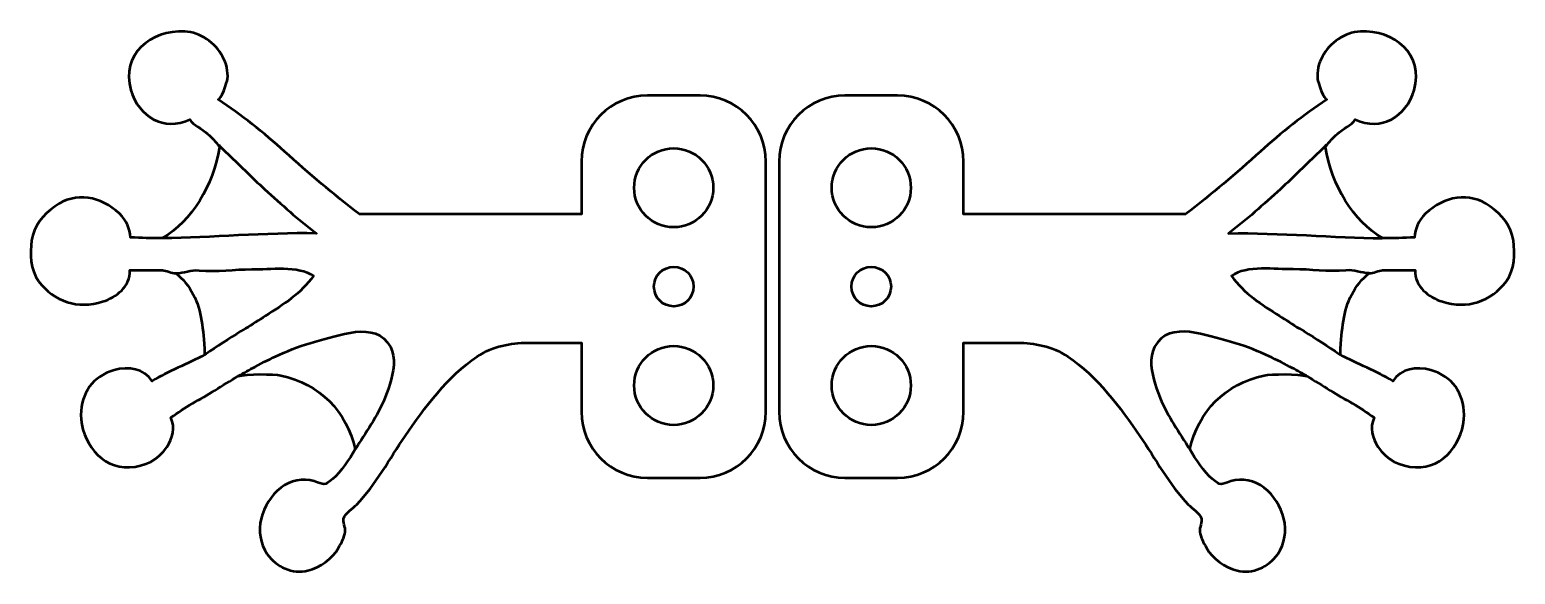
# Model space of a CAD drawing. Header units: centimetres. Extents: x -4.4 to 6.9, y -0.9 to 3.2.
import ezdxf

# ---------------------------------------------------------------- set-up
doc = ezdxf.new("R2010")
doc.units = ezdxf.units.CM
doc.header["$MEASUREMENT"] = 0
doc.layers.add('Layer 1', color=7, linetype='Continuous')

msp = doc.modelspace()

# ---------------------------------------------------------------- linework, layer by layer
at = {"layer": 'Layer 1', "lineweight": 53}
for centre, major_axis in [((0.5, 2), (0, 0.3)), ((0.5, 2), (0, 0.3)), ((2, 2), (0, 0.3)), ((2, 2), (0, 0.3)), ((0.5, 1.25), (0, 0.15)), ((2, 1.25), (0, 0.15)), ((0.5, 0.5), (0, 0.3)), ((0.5, 0.5), (0, 0.3)), ((2, 0.5), (0, 0.3)), ((2, 0.5), (0, 0.3))]:
    msp.add_ellipse(centre, major_axis=major_axis, ratio=1, dxfattribs=at)
for points in [[(-0.2, 0.3), (-0.2, 0.3), (-0.2, 0.82453), (-0.2, 0.82453), (-0.2, 0.82453), (-0.2, 0.82453), (-0.60793, 0.82453), (-0.60793, 0.82453), (-0.60793, 0.82453), (-0.74133, 0.82099), (-0.86631, 0.8022), (-0.9921, 0.71867), (-0.9921, 0.71867), (-1.21662, 0.56963), (-1.38756, 0.33308), (-1.53946, 0.11483), (-1.53946, 0.11483), (-1.65814, -0.0556), (-1.76049, -0.25438), (-1.90632, -0.40387), (-1.90632, -0.40387), (-1.93014, -0.42832), (-1.99618, -0.47332), (-2.00548, -0.50627), (-2.00548, -0.50627), (-2.01354, -0.53497), (-1.98959, -0.57658), (-1.99388, -0.61045), (-1.99388, -0.61045), (-1.99915, -0.65221), (-2.02277, -0.69478), (-2.04336, -0.73083), (-2.04336, -0.73083), (-2.09077, -0.81374), (-2.1819, -0.88087), (-2.27613, -0.90367), (-2.27613, -0.90367), (-2.39525, -0.93253), (-2.51426, -0.87968), (-2.58495, -0.77944), (-2.58495, -0.77944), (-2.69707, -0.6204), (-2.63069, -0.38917), (-2.48268, -0.27691), (-2.48268, -0.27691), (-2.40957, -0.22146), (-2.31766, -0.19804), (-2.22882, -0.22675), (-2.22882, -0.22675), (-2.1564, -0.25019), (-2.15217, -0.26497), (-2.08757, -0.20908), (-2.08757, -0.20908), (-2.02566, -0.1555), (-1.96344, -0.05955), (-1.91685, 0.01582), (-1.91685, 0.01582), (-1.98117, 0.30151), (-2.18795, 0.51344), (-2.48194, 0.57684), (-2.48194, 0.57684), (-2.53085, 0.58736), (-2.74755, 0.58932), (-2.80647, 0.57034), (-2.80647, 0.57034), (-2.86391, 0.53687), (-2.92412, 0.49994), (-2.98403, 0.46235), (-2.98403, 0.46235), (-3.09366, 0.39354), (-3.21393, 0.33435), (-3.31698, 0.25588), (-3.31698, 0.25588), (-3.27928, 0.18146), (-3.30602, 0.09878), (-3.34762, 0.03238), (-3.34762, 0.03238), (-3.40899, -0.06557), (-3.51795, -0.11431), (-3.63068, -0.12071), (-3.63068, -0.12071), (-3.84508, -0.13283), (-4.00267, 0.07997), (-3.99929, 0.27805), (-3.99929, 0.27805), (-3.9965, 0.44196), (-3.90986, 0.57023), (-3.74793, 0.61575), (-3.74793, 0.61575), (-3.63631, 0.64712), (-3.52317, 0.62927), (-3.45837, 0.53366), (-3.45837, 0.53366), (-3.34184, 0.60493), (-3.18312, 0.66679), (-3.06193, 0.7328), (-3.06193, 0.7328), (-3.06193, 0.86199), (-3.07306, 0.90718), (-3.08461, 0.9916), (-3.08461, 0.9916), (-3.10345, 1.12947), (-3.16794, 1.26538), (-3.27998, 1.35131), (-3.27998, 1.35131), (-3.30889, 1.35066), (-3.35152, 1.37463), (-3.38077, 1.37462), (-3.38077, 1.37462), (-3.46348, 1.37462), (-3.54673, 1.37617), (-3.62921, 1.37413), (-3.62921, 1.37413), (-3.61983, 1.25288), (-3.73202, 1.16867), (-3.83493, 1.13632), (-3.83493, 1.13632), (-4.02107, 1.0778), (-4.20442, 1.13332), (-4.32163, 1.2922), (-4.32163, 1.2922), (-4.38312, 1.37558), (-4.38829, 1.50102), (-4.37366, 1.59993), (-4.37366, 1.59993), (-4.35663, 1.71491), (-4.28757, 1.79261), (-4.1971, 1.85891), (-4.1971, 1.85891), (-4.04141, 1.97306), (-3.84338, 1.935), (-3.70768, 1.80374), (-3.70768, 1.80374), (-3.64815, 1.74617), (-3.63318, 1.69274), (-3.62233, 1.62368), (-3.62233, 1.62368), (-3.54432, 1.61885), (-3.46266, 1.61722), (-3.38181, 1.61769), (-3.38181, 1.61769), (-3.15405, 1.74811), (-2.99664, 2.01833), (-2.94755, 2.30941), (-2.94755, 2.30941), (-2.98091, 2.35364), (-3.00844, 2.38297), (-3.03834, 2.40991), (-3.03834, 2.40991), (-3.07818, 2.44583), (-3.1496, 2.47515), (-3.17409, 2.51858), (-3.17409, 2.51858), (-3.36912, 2.42332), (-3.562, 2.54153), (-3.62006, 2.741), (-3.62006, 2.741), (-3.69874, 3.01212), (-3.4696, 3.19929), (-3.21207, 3.18606), (-3.21207, 3.18606), (-3.09306, 3.17995), (-2.97943, 3.09935), (-2.92367, 2.99595), (-2.92367, 2.99595), (-2.89543, 2.94362), (-2.88054, 2.88384), (-2.88716, 2.82431), (-2.88716, 2.82431), (-2.88891, 2.80871), (-2.9385, 2.65713), (-2.95796, 2.66996), (-2.95796, 2.66996), (-2.78215, 2.55411), (-2.61072, 2.41629), (-2.45323, 2.27506), (-2.45323, 2.27506), (-2.26722, 2.10827), (-2.08372, 1.95006), (-1.88549, 1.79956), (-1.88549, 1.79956), (-1.88549, 1.79956), (-1.8688, 1.79956), (-1.8688, 1.79956), (-1.8688, 1.79956), (-1.8688, 1.79956), (-0.2, 1.79956), (-0.2, 1.79956), (-0.2, 1.79956), (-0.2, 1.79956), (-0.2, 2.2), (-0.2, 2.2), (-0.2, 2.2), (-0.2, 2.47614), (0.02386, 2.7), (0.3, 2.7), (0.3, 2.7), (0.3, 2.7), (0.7, 2.7), (0.7, 2.7), (0.7, 2.7), (0.97614, 2.7), (1.2, 2.47614), (1.2, 2.2), (1.2, 2.2), (1.2, 2.2), (1.2, 0.3), (1.2, 0.3), (1.2, 0.3), (1.2, 0.02386), (0.97614, -0.2), (0.7, -0.2), (0.7, -0.2), (0.7, -0.2), (0.3, -0.2), (0.3, -0.2), (0.3, -0.2), (0.02386, -0.2), (-0.2, 0.02386), (-0.2, 0.3)], [(1.3, 0.3), (1.3, 0.3), (1.3, 2.2), (1.3, 2.2), (1.3, 2.2), (1.3, 2.47614), (1.52386, 2.7), (1.8, 2.7), (1.8, 2.7), (1.8, 2.7), (2.2, 2.7), (2.2, 2.7), (2.2, 2.7), (2.47614, 2.7), (2.7, 2.47614), (2.7, 2.2), (2.7, 2.2), (2.7, 2.2), (2.7, 1.79956), (2.7, 1.79956), (2.7, 1.79956), (2.7, 1.79956), (4.3688, 1.79956), (4.3688, 1.79956), (4.3688, 1.79956), (4.3688, 1.79956), (4.38549, 1.79956), (4.38549, 1.79956), (4.38549, 1.79956), (4.58372, 1.95006), (4.76722, 2.10827), (4.95323, 2.27506), (4.95323, 2.27506), (5.11071, 2.41629), (5.28215, 2.55411), (5.45796, 2.66996), (5.45796, 2.66996), (5.4385, 2.65713), (5.38891, 2.80871), (5.38716, 2.82431), (5.38716, 2.82431), (5.38054, 2.88384), (5.39543, 2.94362), (5.42367, 2.99595), (5.42367, 2.99595), (5.47943, 3.09935), (5.59306, 3.17995), (5.71207, 3.18606), (5.71207, 3.18606), (5.9696, 3.19929), (6.19874, 3.01212), (6.12006, 2.741), (6.12006, 2.741), (6.062, 2.54153), (5.86912, 2.42332), (5.67409, 2.51858), (5.67409, 2.51858), (5.6496, 2.47515), (5.57818, 2.44583), (5.53833, 2.40991), (5.53833, 2.40991), (5.50844, 2.38297), (5.48091, 2.35364), (5.44755, 2.30941), (5.44755, 2.30941), (5.49663, 2.01833), (5.65404, 1.74811), (5.88181, 1.61769), (5.88181, 1.61769), (5.96266, 1.61722), (6.04432, 1.61885), (6.12233, 1.62368), (6.12233, 1.62368), (6.13318, 1.69274), (6.14815, 1.74617), (6.20768, 1.80374), (6.20768, 1.80374), (6.34338, 1.935), (6.54141, 1.97306), (6.6971, 1.85891), (6.6971, 1.85891), (6.78757, 1.79261), (6.85663, 1.71491), (6.87366, 1.59993), (6.87366, 1.59993), (6.88828, 1.50102), (6.88312, 1.37558), (6.82162, 1.2922), (6.82162, 1.2922), (6.70442, 1.13332), (6.52107, 1.0778), (6.33493, 1.13632), (6.33493, 1.13632), (6.23202, 1.16867), (6.11983, 1.25288), (6.12921, 1.37413), (6.12921, 1.37413), (6.04673, 1.37617), (5.96348, 1.37462), (5.88077, 1.37462), (5.88077, 1.37462), (5.85152, 1.37463), (5.80889, 1.35066), (5.77998, 1.35131), (5.77998, 1.35131), (5.66794, 1.26538), (5.60345, 1.12947), (5.58461, 0.9916), (5.58461, 0.9916), (5.57306, 0.90718), (5.56193, 0.86199), (5.56193, 0.7328), (5.56193, 0.7328), (5.68311, 0.66679), (5.84184, 0.60493), (5.95837, 0.53366), (5.95837, 0.53366), (6.02317, 0.62927), (6.13631, 0.64712), (6.24793, 0.61575), (6.24793, 0.61575), (6.40986, 0.57023), (6.4965, 0.44196), (6.49929, 0.27805), (6.49929, 0.27805), (6.50267, 0.07997), (6.34508, -0.13283), (6.13068, -0.12071), (6.13068, -0.12071), (6.01795, -0.11431), (5.90899, -0.06557), (5.84762, 0.03238), (5.84762, 0.03238), (5.80602, 0.09878), (5.77928, 0.18146), (5.81697, 0.25588), (5.81697, 0.25588), (5.71393, 0.33435), (5.59365, 0.39354), (5.48403, 0.46235), (5.48403, 0.46235), (5.42412, 0.49994), (5.36391, 0.53687), (5.30647, 0.57034), (5.30647, 0.57034), (5.24755, 0.58932), (5.03085, 0.58736), (4.98194, 0.57684), (4.98194, 0.57684), (4.68795, 0.51344), (4.48116, 0.30151), (4.41685, 0.01582), (4.41685, 0.01582), (4.46344, -0.05955), (4.52566, -0.1555), (4.58757, -0.20908), (4.58757, -0.20908), (4.65216, -0.26496), (4.6564, -0.25019), (4.72882, -0.22675), (4.72882, -0.22675), (4.81766, -0.19804), (4.90956, -0.22146), (4.98268, -0.2769), (4.98268, -0.2769), (5.13069, -0.38917), (5.19707, -0.6204), (5.08495, -0.77943), (5.08495, -0.77943), (5.01426, -0.87968), (4.89525, -0.93252), (4.77613, -0.90366), (4.77613, -0.90366), (4.6819, -0.88087), (4.59077, -0.81374), (4.54336, -0.73083), (4.54336, -0.73083), (4.52277, -0.69478), (4.49915, -0.6522), (4.49388, -0.61044), (4.49388, -0.61044), (4.48959, -0.57657), (4.51354, -0.53497), (4.50548, -0.50627), (4.50548, -0.50627), (4.49618, -0.47332), (4.43013, -0.42831), (4.40631, -0.40387), (4.40631, -0.40387), (4.26048, -0.25438), (4.15814, -0.0556), (4.03946, 0.11483), (4.03946, 0.11483), (3.88756, 0.33308), (3.71661, 0.56963), (3.4921, 0.71867), (3.4921, 0.71867), (3.3663, 0.8022), (3.24133, 0.82099), (3.10793, 0.82453), (3.10793, 0.82453), (3.10793, 0.82453), (2.7, 0.82453), (2.7, 0.82453), (2.7, 0.82453), (2.7, 0.82453), (2.7, 0.3), (2.7, 0.3), (2.7, 0.3), (2.7, 0.02386), (2.47614, -0.2), (2.2, -0.2), (2.2, -0.2), (2.2, -0.2), (1.8, -0.2), (1.8, -0.2), (1.8, -0.2), (1.52386, -0.2), (1.3, 0.02386), (1.3, 0.3)]]:
    msp.add_open_spline(points, degree=3, knots=[0, 0, 0, 0, 0.01785714, 0.01785714, 0.01785714, 0.01785714, 0.03571429, 0.03571429, 0.03571429, 0.03571429, 0.05357143, 0.05357143, 0.05357143, 0.05357143, 0.07142857, 0.07142857, 0.07142857, 0.07142857, 0.08928571, 0.08928571, 0.08928571, 0.08928571, 0.10714286, 0.10714286, 0.10714286, 0.10714286, 0.125, 0.125, 0.125, 0.125, 0.14285714, 0.14285714, 0.14285714, 0.14285714, 0.16071429, 0.16071429, 0.16071429, 0.16071429, 0.17857143, 0.17857143, 0.17857143, 0.17857143, 0.19642857, 0.19642857, 0.19642857, 0.19642857, 0.21428571, 0.21428571, 0.21428571, 0.21428571, 0.23214286, 0.23214286, 0.23214286, 0.23214286, 0.25, 0.25, 0.25, 0.25, 0.26785714, 0.26785714, 0.26785714, 0.26785714, 0.28571429, 0.28571429, 0.28571429, 0.28571429, 0.30357143, 0.30357143, 0.30357143, 0.30357143, 0.32142857, 0.32142857, 0.32142857, 0.32142857, 0.33928571, 0.33928571, 0.33928571, 0.33928571, 0.35714286, 0.35714286, 0.35714286, 0.35714286, 0.375, 0.375, 0.375, 0.375, 0.39285714, 0.39285714, 0.39285714, 0.39285714, 0.41071429, 0.41071429, 0.41071429, 0.41071429, 0.42857143, 0.42857143, 0.42857143, 0.42857143, 0.44642857, 0.44642857, 0.44642857, 0.44642857, 0.46428571, 0.46428571, 0.46428571, 0.46428571, 0.48214286, 0.48214286, 0.48214286, 0.48214286, 0.5, 0.5, 0.5, 0.5, 0.51785714, 0.51785714, 0.51785714, 0.51785714, 0.53571429, 0.53571429, 0.53571429, 0.53571429, 0.55357143, 0.55357143, 0.55357143, 0.55357143, 0.57142857, 0.57142857, 0.57142857, 0.57142857, 0.58928571, 0.58928571, 0.58928571, 0.58928571, 0.60714286, 0.60714286, 0.60714286, 0.60714286, 0.625, 0.625, 0.625, 0.625, 0.64285714, 0.64285714, 0.64285714, 0.64285714, 0.66071429, 0.66071429, 0.66071429, 0.66071429, 0.67857143, 0.67857143, 0.67857143, 0.67857143, 0.69642857, 0.69642857, 0.69642857, 0.69642857, 0.71428571, 0.71428571, 0.71428571, 0.71428571, 0.73214286, 0.73214286, 0.73214286, 0.73214286, 0.75, 0.75, 0.75, 0.75, 0.76785714, 0.76785714, 0.76785714, 0.76785714, 0.78571429, 0.78571429, 0.78571429, 0.78571429, 0.80357143, 0.80357143, 0.80357143, 0.80357143, 0.82142857, 0.82142857, 0.82142857, 0.82142857, 0.83928571, 0.83928571, 0.83928571, 0.83928571, 0.85714286, 0.85714286, 0.85714286, 0.85714286, 0.875, 0.875, 0.875, 0.875, 0.89285714, 0.89285714, 0.89285714, 0.89285714, 0.91071429, 0.91071429, 0.91071429, 0.91071429, 0.92857143, 0.92857143, 0.92857143, 0.92857143, 0.94642857, 0.94642857, 0.94642857, 0.94642857, 0.96428571, 0.96428571, 0.96428571, 0.96428571, 1, 1, 1, 1], dxfattribs=at)
at = {"layer": 'Layer 1', "color": 5, "lineweight": 53}
for points, knots in [([(-2.95298, 2.32477), (-2.93622, 2.30744), (-2.91931, 2.29025), (-2.90166, 2.27384), (-2.90166, 2.27384), (-2.80119, 2.18044), (-2.70666, 2.08088), (-2.60493, 1.98882), (-2.60493, 1.98882), (-2.47724, 1.87325), (-2.34877, 1.75734), (-2.21201, 1.65414), (-2.21201, 1.65414), (-2.59737, 1.66142), (-3.0129, 1.61975), (-3.37833, 1.61769)], [0, 0, 0, 0, 0.2, 0.2, 0.2, 0.2, 0.4, 0.4, 0.4, 0.4, 0.6, 0.6, 0.6, 0.6, 1, 1, 1, 1]), ([(5.45298, 2.32477), (5.43622, 2.30744), (5.41931, 2.29025), (5.40165, 2.27384), (5.40165, 2.27384), (5.30119, 2.18044), (5.20665, 2.08088), (5.10492, 1.98882), (5.10492, 1.98882), (4.97724, 1.87325), (4.84877, 1.75734), (4.71201, 1.65414), (4.71201, 1.65414), (5.09736, 1.66142), (5.5129, 1.61975), (5.87833, 1.61769)], [0, 0, 0, 0, 0.2, 0.2, 0.2, 0.2, 0.4, 0.4, 0.4, 0.4, 0.6, 0.6, 0.6, 0.6, 1, 1, 1, 1]), ([(-3.27998, 1.35131), (-3.21636, 1.35275), (-3.16684, 1.37879), (-3.1029, 1.37284), (-3.1029, 1.37284), (-2.96374, 1.35982), (-2.836, 1.38289), (-2.70141, 1.38173), (-2.70141, 1.38173), (-2.56948, 1.38059), (-2.34663, 1.41242), (-2.23529, 1.33181), (-2.23529, 1.33181), (-2.32578, 1.19783), (-2.46633, 1.11247), (-2.5979, 1.02857), (-2.5979, 1.02857), (-2.64837, 0.9964), (-2.69781, 0.96194), (-2.74968, 0.93204), (-2.74968, 0.93204), (-2.84391, 0.87767), (-2.93116, 0.81675), (-3.02221, 0.75918), (-3.02221, 0.75918), (-3.04371, 0.74558), (-3.0395, 0.74502), (-3.06193, 0.7328)], [0, 0, 0, 0, 0.125, 0.125, 0.125, 0.125, 0.25, 0.25, 0.25, 0.25, 0.375, 0.375, 0.375, 0.375, 0.5, 0.5, 0.5, 0.5, 0.625, 0.625, 0.625, 0.625, 0.75, 0.75, 0.75, 0.75, 1, 1, 1, 1]), ([(5.77998, 1.35131), (5.71636, 1.35275), (5.66684, 1.37879), (5.6029, 1.37284), (5.6029, 1.37284), (5.46374, 1.35982), (5.336, 1.38289), (5.2014, 1.38173), (5.2014, 1.38173), (5.06948, 1.38059), (4.84662, 1.41242), (4.73529, 1.33181), (4.73529, 1.33181), (4.82577, 1.19783), (4.96633, 1.11247), (5.0979, 1.02857), (5.0979, 1.02857), (5.14836, 0.9964), (5.19781, 0.96194), (5.24967, 0.93204), (5.24967, 0.93204), (5.3439, 0.87767), (5.43116, 0.81675), (5.52221, 0.75918), (5.52221, 0.75918), (5.54371, 0.74558), (5.5395, 0.74502), (5.56193, 0.7328)], [0, 0, 0, 0, 0.125, 0.125, 0.125, 0.125, 0.25, 0.25, 0.25, 0.25, 0.375, 0.375, 0.375, 0.375, 0.5, 0.5, 0.5, 0.5, 0.625, 0.625, 0.625, 0.625, 0.75, 0.75, 0.75, 0.75, 1, 1, 1, 1]), ([(-2.80312, 0.57231), (-2.76153, 0.59655), (-2.71964, 0.62011), (-2.67738, 0.6427), (-2.67738, 0.6427), (-2.61697, 0.67502), (-2.55581, 0.70536), (-2.49357, 0.73301), (-2.49357, 0.73301), (-2.40744, 0.7713), (-2.31885, 0.80887), (-2.22596, 0.83124), (-2.22596, 0.83124), (-2.05194, 0.8732), (-1.76519, 1.00126), (-1.65065, 0.79394), (-1.65065, 0.79394), (-1.60465, 0.71063), (-1.62837, 0.59849), (-1.65408, 0.51101), (-1.65408, 0.51101), (-1.69674, 0.36602), (-1.77433, 0.23544), (-1.85745, 0.11043), (-1.85745, 0.11043), (-1.88101, 0.07503), (-1.89246, 0.05529), (-1.91685, 0.01582)], [0, 0, 0, 0, 0.125, 0.125, 0.125, 0.125, 0.25, 0.25, 0.25, 0.25, 0.375, 0.375, 0.375, 0.375, 0.5, 0.5, 0.5, 0.5, 0.625, 0.625, 0.625, 0.625, 0.75, 0.75, 0.75, 0.75, 1, 1, 1, 1]), ([(5.30312, 0.57231), (5.26152, 0.59655), (5.21964, 0.62011), (5.17737, 0.6427), (5.17737, 0.6427), (5.11697, 0.67502), (5.05581, 0.70536), (4.99356, 0.73301), (4.99356, 0.73301), (4.90744, 0.7713), (4.81884, 0.80887), (4.72596, 0.83124), (4.72596, 0.83124), (4.55193, 0.8732), (4.26519, 1.00126), (4.15065, 0.79394), (4.15065, 0.79394), (4.10465, 0.71063), (4.12837, 0.59849), (4.15408, 0.51101), (4.15408, 0.51101), (4.19674, 0.36602), (4.27433, 0.23544), (4.35745, 0.11043), (4.35745, 0.11043), (4.38101, 0.07503), (4.39245, 0.05529), (4.41685, 0.01582)], [0, 0, 0, 0, 0.125, 0.125, 0.125, 0.125, 0.25, 0.25, 0.25, 0.25, 0.375, 0.375, 0.375, 0.375, 0.5, 0.5, 0.5, 0.5, 0.625, 0.625, 0.625, 0.625, 0.75, 0.75, 0.75, 0.75, 1, 1, 1, 1])]:
    msp.add_open_spline(points, degree=3, knots=knots, dxfattribs=at)

doc.saveas('drawing.dxf')
